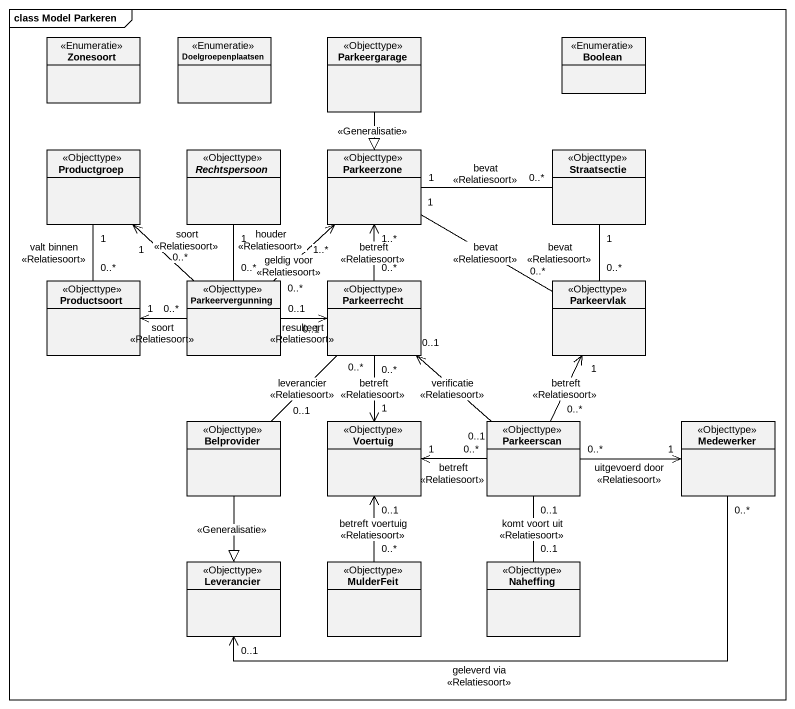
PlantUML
@startuml
mainframe class Model Parkeren
hide circle
hide empty members
enum Zonesoort <<Enumeratie>>
enum Doelgroepenplaatsen <<Enumeratie>>
class Parkeergarage <<Objecttype>>
enum Boolean <<Enumeratie>>
class Productgroep <<Objecttype>>
abstract class Rechtspersoon <<Objecttype>>
class Parkeerzone <<Objecttype>>
class Straatsectie <<Objecttype>>
class Productsoort <<Objecttype>>
class Parkeervergunning <<Objecttype>>
class Parkeerrecht <<Objecttype>>
class Parkeervlak <<Objecttype>>
class Belprovider <<Objecttype>>
class Voertuig <<Objecttype>>
class Parkeerscan <<Objecttype>>
class Medewerker <<Objecttype>>
class Leverancier <<Objecttype>>
class MulderFeit <<Objecttype>>
class Naheffing <<Objecttype>>
Parkeergarage --|> Parkeerzone : <<Generalisatie>>
Productgroep "1" <-- "0..*" Parkeervergunning : soort\n<<Relatiesoort>>
Parkeerzone "1" -right- "0..*" Straatsectie : bevat\n<<Relatiesoort>>
Parkeerzone "1" -right- "0..*" Parkeervlak : bevat\n<<Relatiesoort>>
Straatsectie "1" -- "0..*" Parkeervlak : bevat\n<<Relatiesoort>>
Productsoort "0..*" -up- "1" Productgroep : valt binnen\n<<Relatiesoort>>
Productsoort "1" <-right- "0..*" Parkeervergunning : soort\n<<Relatiesoort>>
Parkeervergunning "0..*" -up- "1" Rechtspersoon : houder\n<<Relatiesoort>>
Parkeervergunning "0..*" -up-> "1..*" Parkeerzone : geldig voor\n<<Relatiesoort>>
Parkeervergunning "0..1" -right-> "0..1" Parkeerrecht : resulteert\n<<Relatiesoort>>
Parkeerrecht "0..*" -up-> "1..*" Parkeerzone : betreft\n<<Relatiesoort>>
Parkeerrecht "0..*" -- "0..1" Belprovider : leverancier\n<<Relatiesoort>>
Parkeerrecht "0..*" --> "1" Voertuig : betreft\n<<Relatiesoort>>
Belprovider --|> Leverancier : <<Generalisatie>>
Parkeerscan "0..1" -up-> "0..1" Parkeerrecht : verificatie\n<<Relatiesoort>>
Parkeerscan "0..*" -up-> "1" Parkeervlak : betreft\n<<Relatiesoort>>
Parkeerscan "0..*" -left-> "1" Voertuig : betreft\n<<Relatiesoort>>
Parkeerscan "0..*" -right-> "1" Medewerker : uitgevoerd door\n<<Relatiesoort>>
Parkeerscan "0..1" -- "0..1" Naheffing : komt voort uit\n<<Relatiesoort>>
Medewerker "0..*" -left-> "0..1" Leverancier : geleverd via\n<<Relatiesoort>>
MulderFeit "0..*" -up-> "0..1" Voertuig : betreft voertuig\n<<Relatiesoort>>
@enduml
